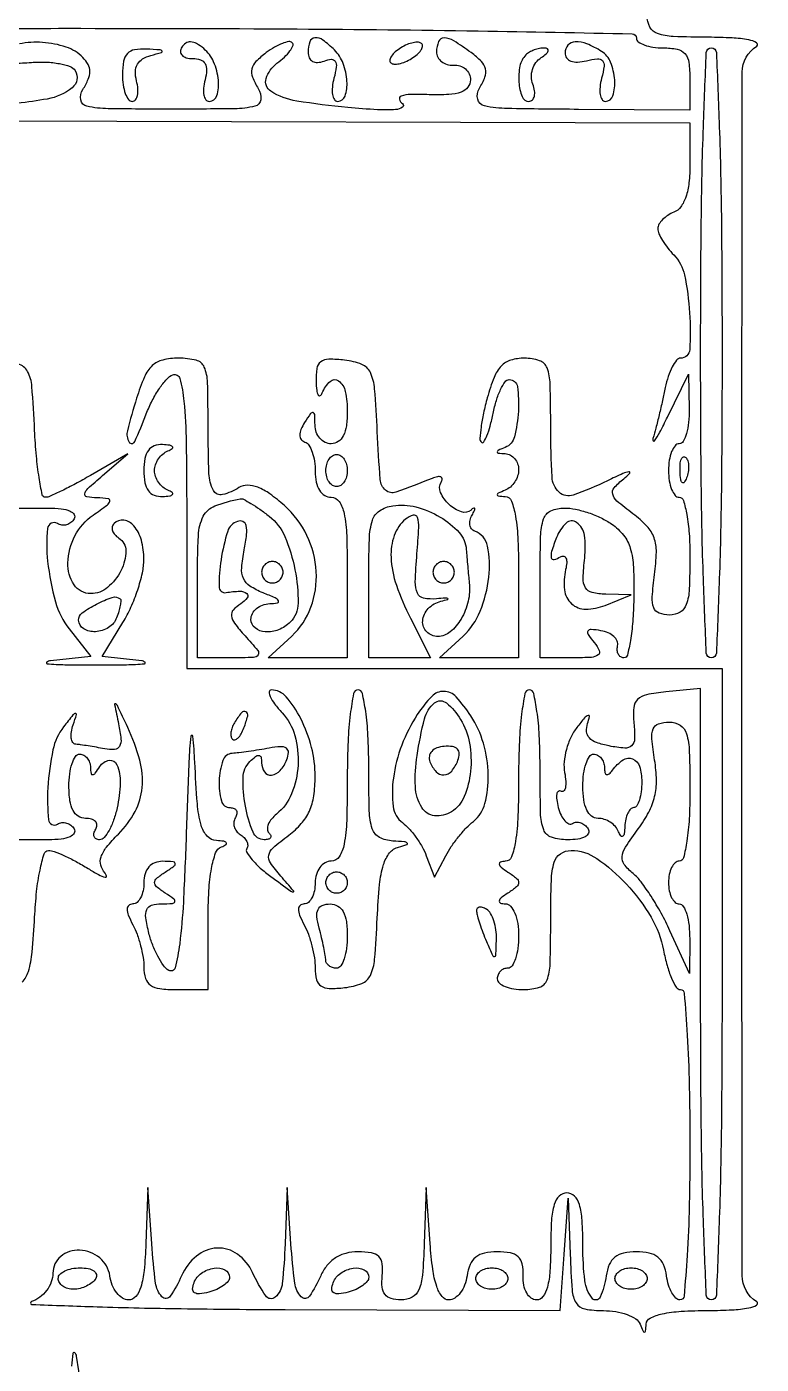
# Model space of a CAD drawing. Extents: x 23 to 255, y 40 to 184.
# Drawn here: x 75.98 to 81.78, y 113.36 to 123.94 of the extents above; entities that cross this region are included whole.
import ezdxf

# ---------------------------------------------------------------- set-up
doc = ezdxf.new("R2010")
doc.units = 0
doc.header["$MEASUREMENT"] = 0

msp = doc.modelspace()

# ---------------------------------------------------------------- linework, layer by layer
for points in [[(207.919475, 175.632891, 0.000007), (191.762556, 175.634099, 0.00002), (173.0434, 175.634494, 0.000013), (151.49745, 175.633531)], [(75.78045, 123.192319), (81.216, 123.1776), (81.216, 122.848251, -0.026927), (81.208161, 122.702794, -0.054096), (81.183574, 122.590617, -0.074201), (81.143658, 122.512422, -0.147116), (81.0891, 122.470206, 0.051852), (81.040563, 122.44555, 0.055929), (80.999477, 122.411959, 0.062918), (80.971463, 122.374956, 0.131333), (80.9622, 122.340298, 0.105279), (80.97067, 122.30052, 0.032011), (80.999477, 122.245665, 0.030484), (81.040534, 122.186736, 0.028991), (81.0891, 122.132186, -0.147433), (81.173328, 121.975274, -0.033803), (81.213464, 121.67369, -0.031115), (81.214191, 121.384429, -0.396836), (81.141975, 121.3164, 0.228731), (81.110322, 121.30112, 0.047995), (81.075903, 121.248059, 0.041352), (81.044385, 121.172853, 0.028774), (81.021, 121.08375, -0.005514), (80.999362, 120.982311, -0.003988), (80.973103, 120.869738, -0.004029), (80.946437, 120.763174, -0.008753), (80.923877, 120.6819, 0.20132), (80.926024, 120.662293, 0.559181), (80.936875, 120.661807, 0.028986), (80.977771, 120.730377, 0.006615), (81.038578, 120.8511), (81.203452, 121.1895), (81.209726, 120.91455, -0.029147), (81.205988, 120.809202, -0.045978), (81.189306, 120.720367, -0.058467), (81.163528, 120.658417, -0.271295), (81.1314, 120.6396, 0.226478), (81.099004, 120.624132, 0.074992), (81.071651, 120.577472, 0.057076), (81.052986, 120.509092, 0.038131), (81.0468, 120.4281, 0.038131), (81.052986, 120.347108, 0.057076), (81.071651, 120.278728, 0.074992), (81.099004, 120.232068, 0.226478), (81.1314, 120.2166, -0.332234), (81.164481, 120.191891, -0.026982), (81.191149, 120.079918, -0.027868), (81.209896, 119.929666, -0.017105), (81.216, 119.7513, -0.010118), (81.21073, 119.490901, -0.073365), (81.187525, 119.368218, -0.179668), (81.138335, 119.308491, -0.13234), (81.05485, 119.286, -0.089913), (80.972821, 119.300871, -0.217916), (80.930378, 119.343519, -0.107036), (80.918308, 119.428804, -0.01517), (80.936626, 119.606035, 0.027008), (80.950718, 119.783295, 0.092267), (80.932513, 119.897051, 0.105241), (80.876224, 119.988366, 0.041162), (80.764946, 120.087231, -0.014395), (80.639712, 120.187043, -0.154646), (80.605543, 120.241272, -0.250534), (80.617672, 120.291799, -0.041212), (80.69282, 120.363492, 0.031674), (80.740258, 120.407053, 0.705918), (80.734491, 120.418555, 0.076304), (80.686947, 120.405109, 0.005674), (80.564551, 120.347595, -0.026334), (80.294363, 120.234008, -0.281277), (80.182628, 120.257016, -0.194177), (80.12634, 120.377906, -0.013045), (80.1162, 120.7665, 0.006441), (80.111733, 121.113207, 0.08397), (80.087068, 121.239206, 0.224446), (80.027461, 121.296817, 0.08188), (79.908677, 121.3164, 0.071644), (79.800247, 121.300783, 0.133312), (79.725127, 121.254608, 0.095809), (79.668341, 121.164745, 0.025785), (79.61487, 121.003907, 0.013958), (79.584677, 120.881319, 0.020298), (79.565511, 120.771629, 0.016466), (79.556601, 120.682344, 0.216263), (79.568006, 120.651994, 0.482203), (79.586702, 120.65412, 0.043013), (79.61155, 120.702678, 0.031364), (79.637571, 120.780081, 0.016053), (79.660887, 120.879887, -0.025035), (79.686757, 120.982286, -0.036892), (79.72039, 121.068677, -0.041035), (79.756369, 121.130502, -0.245175), (79.788375, 121.1472, -0.373886), (79.852503, 121.091454, -0.049721), (79.860334, 120.897047, -0.046759), (79.829157, 120.694262, -0.239759), (79.75665, 120.611029, 0.009076), (79.70083, 120.587318, 0.295955), (79.6932, 120.575556, 0.382689), (79.701373, 120.566442, 0.011437), (79.75665, 120.561679, -0.110032), (79.797007, 120.549976, -0.093567), (79.831336, 120.521756, -0.088627), (79.854395, 120.481426, -0.085859), (79.8624, 120.43515, -0.080074), (79.854501, 120.386144, -0.064399), (79.831336, 120.337971, -0.065245), (79.797081, 120.297889, -0.087674), (79.75665, 120.272629, 0.009076), (79.70083, 120.248918, 0.295955), (79.6932, 120.237156, 0.382689), (79.701373, 120.228042, 0.011437), (79.75665, 120.223279, -0.29461), (79.805716, 120.187045, -0.049602), (79.837502, 120.068787, -0.031487), (79.856867, 119.876765, -0.009388), (79.8624, 119.5821), (79.8624, 118.9476), (79.550348, 118.9476), (79.238295, 118.9476), (79.423448, 119.120096, 0.10927), (79.558372, 119.316009, 0.068743), (79.626919, 119.586549, 0.077303), (79.616276, 119.831537, 0.261099), (79.515723, 119.948876, -0.144149), (79.490697, 119.967424, -0.121279), (79.47764, 119.997858, -0.09987), (79.478982, 120.035993, -0.071517), (79.494736, 120.075776, 0.017599), (79.513459, 120.111334, 0.165931), (79.515504, 120.128214, 0.517967), (79.507393, 120.131707, 0.045893), (79.486249, 120.115935, -0.275433), (79.410145, 120.1009, -0.102987), (79.313495, 120.159855, -0.098496), (79.245681, 120.254554, -0.247684), (79.250658, 120.336727, 0.122531), (79.258585, 120.362149, 0.321627), (79.248922, 120.377427, 0.154041), (79.221372, 120.379603, 0.039704), (79.178328, 120.365993, -0.011641), (78.89299, 120.257832, -0.268464), (78.810569, 120.2733, -0.199485), (78.768679, 120.356398, -0.006456), (78.74568, 120.737922, 0.007695), (78.724541, 121.074687, 0.088153), (78.691291, 121.202804, 0.19432), (78.62323, 121.267125, 0.064777), (78.48765, 121.300869, 0.02943), (78.362422, 121.307854, 0.161273), (78.299046, 121.286646, 0.19626), (78.2678, 121.234578, 0.046775), (78.261679, 121.131669, 0.020373), (78.266887, 121.062183, 0.096545), (78.278931, 121.02433, 0.445689), (78.294439, 121.020671, 0.146146), (78.311029, 121.04145, -0.106958), (78.373173, 121.132945, -0.366065), (78.439618, 121.136885, -0.184125), (78.49282, 121.05278, -0.050006), (78.5088, 120.8934, -0.033607), (78.501274, 120.781552, -0.082504), (78.477075, 120.70305, -0.12651), (78.436802, 120.656697, -0.152103), (78.3819, 120.6396, -0.115601), (78.333393, 120.650967, -0.099524), (78.291896, 120.68309, -0.092453), (78.263807, 120.731111, -0.084232), (78.253705, 120.78765, 0.011688), (78.251045, 120.870404, 0.326553), (78.238123, 120.886165, 0.312935), (78.218597, 120.878953, 0.01115), (78.171816, 120.8088, 0.04187), (78.142613, 120.752999, 0.10205), (78.13366, 120.707679, 0.157817), (78.14467, 120.674611, 0.152335), (78.173111, 120.6537, -0.172234), (78.204585, 120.628623, -0.05467), (78.230945, 120.573727, -0.047178), (78.24897, 120.501376, -0.037485), (78.255, 120.42105, 0.05029), (78.263508, 120.336674, 0.088859), (78.289278, 120.271825, 0.116447), (78.329961, 120.231299, 0.138781), (78.3819, 120.2166, -0.250296), (78.444638, 120.183095, -0.098409), (78.48342, 120.0897, -0.041714), (78.503743, 119.912228, -0.007659), (78.5088, 119.5821), (78.5088, 118.9476), (78.196748, 118.9476), (77.884695, 118.9476), (78.069848, 119.120096, 0.11743), (78.220884, 119.34715, 0.102587), (78.263237, 119.629803, 0.098451), (78.189629, 119.915696, 0.099), (78.012339, 120.151043, 0.026279), (77.89717, 120.24328, 0.061618), (77.800546, 120.296022, 0.090445), (77.71976, 120.312076, 0.146114), (77.652789, 120.293223, -0.082709), (77.522602, 120.238251, -0.345218), (77.450335, 120.271423, -0.110348), (77.415526, 120.404491, -0.009013), (77.409, 120.7665, 0.006027), (77.404668, 121.125867, 0.094486), (77.378885, 121.245355, 0.236794), (77.315075, 121.299631, 0.060026), (77.175901, 121.3164, 0.057032), (77.050188, 121.302014, 0.134127), (76.967731, 121.25755, 0.101918), (76.905867, 121.168365, 0.025002), (76.843754, 120.999947, 0.013315), (76.770805, 120.743082, 0.203571), (76.784441, 120.653814, 0.598557), (76.829012, 120.656543, 0.017504), (76.920565, 120.875567, -0.027947), (76.967194, 120.980885, -0.031077), (77.02385, 121.076524, -0.032673), (77.081826, 121.150874, -0.119766), (77.130594, 121.184583, -0.449497), (77.186329, 121.155676, -0.038004), (77.217446, 120.976008, -0.020231), (77.235375, 120.650711, -0.003651), (77.2398, 120.044745), (77.2398, 118.863), (79.3548, 118.863), (81.4698, 118.863), (81.4698, 116.3673, -0.002359), (81.464726, 115.29181, -0.006112), (81.447933, 114.516675, -0.001987), (81.424944, 113.909715, -0.402014), (81.3852, 113.8716, -0.40155), (81.345531, 113.909583, -0.002108), (81.32249, 114.496865, -0.006306), (81.305683, 115.247663, -0.002443), (81.3006, 116.28806), (81.3006, 118.70452), (81.02565, 118.67801, 0.025056), (80.873007, 118.65553, 0.145943), (80.801938, 118.617972, 0.182347), (80.771528, 118.55237, 0.043766), (80.773255, 118.430313, -0.027853), (80.778967, 118.306049, -0.207274), (80.755473, 118.253231, -0.207977), (80.700933, 118.234342, -0.028053), (80.577998, 118.250763, -0.037433), (80.478969, 118.277502, -0.118336), (80.421667, 118.314564, -0.171974), (80.399326, 118.364527, -0.103489), (80.407601, 118.42965, 0.033617), (80.422068, 118.48287, 0.589271), (80.411207, 118.492093, 0.128508), (80.383495, 118.472452, 0.008976), (80.322966, 118.3977, 0.057388), (80.275, 118.319121, 0.042027), (80.239994, 118.223039, 0.042731), (80.222151, 118.124975, 0.069847), (80.225937, 118.04071, -0.027871), (80.234917, 117.971294, -0.067488), (80.231727, 117.919791, -0.160309), (80.217559, 117.894731, -0.334699), (80.196469, 117.892777, 0.305145), (80.17641, 117.891999, 0.197976), (80.163856, 117.871468, 0.075145), (80.1635, 117.826303, 0.028421), (80.176008, 117.764268, 0.043322), (80.197895, 117.702857, 0.076212), (80.227412, 117.657912, 0.117528), (80.259365, 117.635882, 0.234984), (80.289172, 117.638632, -0.123577), (80.31963, 117.64831, -0.100776), (80.353609, 117.643552, -0.09079), (80.385931, 117.624999, -0.078929), (80.411447, 117.59538, -0.242672), (80.414043, 117.561921, -0.173612), (80.388198, 117.533758, -0.086376), (80.330635, 117.515181, -0.034977), (80.248093, 117.5094, -0.078164), (80.121968, 117.529238, -0.231058), (80.060482, 117.588404, -0.08229), (80.035818, 117.719278, -0.005516), (80.0316, 118.1016, 0.01259), (80.025726, 118.334841, 0.022889), (80.007429, 118.5246, 0.020168), (79.9813, 118.666395, 0.350432), (79.947, 118.6938, 0.358912), (79.911991, 118.664954, 0.01702), (79.886194, 118.50345, 0.020476), (79.868145, 118.287566, 0.010616), (79.8624, 118.017, -0.008447), (79.857027, 117.698966, -0.030239), (79.837905, 117.496669, -0.048871), (79.806294, 117.374085, -0.31167), (79.75665, 117.338905, 0.067648), (79.718089, 117.333182, 0.403287), (79.708885, 117.317169, 0.166561), (79.725056, 117.29222, 0.021186), (79.7778, 117.254305, -0.02521), (79.846722, 117.203914, -0.226004), (79.8624, 117.171, -0.226004), (79.846722, 117.138086, -0.02521), (79.7778, 117.087695, 0.021186), (79.725056, 117.04978, 0.166561), (79.708885, 117.024831, 0.403287), (79.718089, 117.008818, 0.067648), (79.75665, 117.003095, -0.210338), (79.798291, 116.984155, -0.084273), (79.83233, 116.929999, -0.061356), (79.854968, 116.848336, -0.036984), (79.8624, 116.748, -0.031626), (79.856244, 116.650773, -0.048861), (79.837549, 116.568754, -0.06271), (79.810309, 116.511929, -0.254951), (79.7778, 116.4942, 0.099038), (79.745513, 116.487741, 0.097945), (79.718051, 116.469349, 0.097945), (79.699659, 116.441887, 0.099038), (79.6932, 116.4096, 0.226478), (79.708668, 116.377204, 0.074992), (79.755328, 116.349851, 0.057076), (79.823708, 116.331186, 0.038131), (79.9047, 116.325, 0.077921), (80.026594, 116.344112, 0.226921), (80.086915, 116.40114, 0.085635), (80.111758, 116.526049, 0.006367), (80.1162, 116.8749, -0.007731), (80.121065, 117.18949, -0.063245), (80.143514, 117.331075, -0.173264), (80.192551, 117.398801, -0.151387), (80.276453, 117.4248, -0.152152), (80.480822, 117.361136, -0.054996), (80.713292, 117.159758, -0.053593), (80.909517, 116.896192, -0.08708), (81.007366, 116.635575, 0.021974), (81.03515, 116.516583, 0.033138), (81.070601, 116.416232, 0.03505), (81.108153, 116.343374, 0.261963), (81.140815, 116.325, -0.392207), (81.171133, 116.296895, -0.003625), (81.193914, 115.964657, -0.009558), (81.210595, 115.568663, -0.005746), (81.216, 115.0983, -0.005652), (81.210541, 114.615412, -0.010368), (81.193493, 114.222349, -0.004498), (81.170023, 113.901757, -0.390374), (81.137284, 113.8716, -0.202946), (81.105156, 113.885201, -0.065793), (81.07375, 113.927515, -0.053191), (81.047662, 113.989079, -0.038382), (81.031534, 114.06195, 0.063957), (81.006969, 114.151118, 0.125837), (80.962937, 114.209412, 0.11739), (80.893986, 114.241856, 0.05157), (80.793, 114.2523, 0.05157), (80.692014, 114.241856, 0.11739), (80.623063, 114.209412, 0.125837), (80.579031, 114.151118, 0.063957), (80.554466, 114.06195, -0.067951), (80.506541, 113.893237, -0.565525), (80.44312, 113.885013, -0.140035), (80.385388, 114.024614, -0.028475), (80.37, 114.2946, 0.014068), (80.364142, 114.502757, 0.058865), (80.342505, 114.62595, 0.122766), (80.302913, 114.692638, 0.200296), (80.2431, 114.7176, 0.200296), (80.183287, 114.692638, 0.122766), (80.143695, 114.62595, 0.058865), (80.122058, 114.502757, 0.014068), (80.1162, 114.2946, -0.015477), (80.11018, 114.100179, -0.049532), (80.089427, 113.972297, -0.090102), (80.054331, 113.897669, -0.242463), (80.003733, 113.8716, -0.167393), (79.961204, 113.886248, -0.100405), (79.92613, 113.927283, -0.079056), (79.903706, 113.988846, -0.056762), (79.897983, 114.06195, 0.055933), (79.890772, 114.156049, 0.15976), (79.859402, 114.212787, 0.144958), (79.798181, 114.243193, 0.043293), (79.6932, 114.2523, 0.05157), (79.592214, 114.241856, 0.11739), (79.523263, 114.209412, 0.125837), (79.479231, 114.151118, 0.063957), (79.454666, 114.06195, -0.057264), (79.435653, 113.989156, -0.069241), (79.401323, 113.927515, -0.082083), (79.35762, 113.885928, -0.150315), (79.311037, 113.8716, -0.236704), (79.257, 113.8987, -0.080201), (79.215114, 113.978954, -0.04702), (79.183895, 114.114112, -0.015798), (79.163371, 114.31575), (79.132299, 114.7599), (79.11665, 114.31575, -0.011354), (79.102312, 114.068522, -0.078117), (79.073877, 113.950566, -0.177684), (79.020776, 113.892894, -0.119295), (78.932797, 113.8716, -0.067098), (78.85463, 113.882137, -0.161832), (78.8067, 113.914151, -0.143634), (78.784066, 113.971529, -0.049011), (78.784747, 114.06195, 0.051333), (78.785027, 114.158232, 0.173803), (78.758448, 114.21413, 0.157076), (78.700303, 114.243752, 0.039915), (78.5934, 114.2523, 0.063705), (78.49698, 114.239965, 0.079803), (78.414535, 114.203764, 0.080426), (78.348044, 114.143837, 0.065928), (78.298389, 114.06195, -0.046261), (78.209364, 113.901249, -0.48203), (78.144107, 113.896403, -0.157136), (78.093642, 114.005047, -0.013321), (78.063571, 114.31575), (78.032499, 114.7599), (78.01685, 114.31575, -0.016721), (77.99532, 114.002667, -0.188403), (77.939476, 113.893957, -0.452548), (77.864122, 113.903511, -0.041826), (77.760161, 114.088877, 0.130072), (77.641953, 114.23321, 0.170061), (77.479608, 114.281477, 0.162101), (77.316752, 114.218438, 0.11719), (77.198589, 114.06195, -0.046261), (77.109564, 113.901249, -0.48203), (77.044307, 113.896403, -0.157136), (76.993842, 114.005047, -0.013321), (76.963771, 114.31575), (76.932699, 114.7599), (76.91705, 114.31575, -0.014443), (76.903545, 114.105372, -0.051425), (76.877319, 113.973109, -0.098121), (76.837019, 113.898299, -0.223897), (76.780384, 113.8716, -0.145606), (76.732116, 113.885961, -0.083039), (76.686975, 113.927515, -0.070703), (76.651688, 113.989164, -0.059475), (76.632334, 114.06195, 0.1871), (76.553065, 114.203331, 0.162125), (76.393611, 114.264887, 0.186215), (76.244653, 114.215316, 0.223969), (76.1823, 114.0831, -0.089848), (76.169729, 114.013706, -0.072131), (76.133123, 113.947087, -0.071009), (76.07841, 113.892683, -0.081783), (76.0131, 113.858883, 0.835864), (76.016145, 113.836637, 0.002665), (76.532223, 113.81755, 0.004535), (77.195586, 113.802577, 0.002404), (78.017929, 113.795433), (80.191958, 113.787), (80.223029, 114.23115), (80.254101, 114.6753), (80.26975, 114.23115, 0.00942), (80.284987, 113.949587, 0.115692), (80.316911, 113.847561, 0.217342), (80.3845, 113.800408, 0.045311), (80.53215, 113.787, -0.039935), (80.629721, 113.779195, -0.047701), (80.718952, 113.755936, -0.054536), (80.78784, 113.721867, -0.156004), (80.821571, 113.68125, 0.009076), (80.845282, 113.62543, 0.295955), (80.857044, 113.6178, 0.382689), (80.866158, 113.625973, 0.011437), (80.870921, 113.68125, -0.268071), (80.902272, 113.728388, -0.061656), (80.996007, 113.761221, -0.039065), (81.14628, 113.781734, -0.01373), (81.36405, 113.788295, 0.012247), (81.548847, 113.793315, 0.03213), (81.680562, 113.808648, 0.08353), (81.742963, 113.8312, 0.566772), (81.743647, 113.85742, -0.256363), (81.629595, 114.064577, -0.00034), (81.626389, 118.820716, -0.00034), (81.629648, 123.576854, -0.256359), (81.743702, 123.784014, 0.567241), (81.743, 123.810212, 0.083199), (81.680484, 123.832751, 0.03209), (81.548738, 123.848083, 0.012259), (81.36405, 123.853105, -0.009127), (81.084703, 123.858948, -0.074624), (80.959718, 123.882744, -0.188498), (80.899893, 123.934138, -0.12272), (80.8776, 124.0236, -0.07578)], [(74.325687, 123.919067, -0.001188), (76.28805, 123.924095, -0.001412), (78.112997, 123.919279, -0.002892), (79.543688, 123.903188, -0.000382), (80.759441, 123.881553, -0.408789), (80.793, 123.847365, 0.240182), (80.808164, 123.817617, 0.069215), (80.855128, 123.792585, 0.053064), (80.923492, 123.775457, 0.034876), (81.0045, 123.7698, -0.047194), (81.115809, 123.75927, -0.169594), (81.176664, 123.724053, -0.146291), (81.207526, 123.654881, -0.032296), (81.216, 123.523825), (81.216, 123.27785), (80.335249, 123.28326, -0.002799), (79.774665, 123.289843, -0.04812), (79.592458, 123.310614, -0.290098), (79.538889, 123.363014, -0.197278), (79.552699, 123.449788, 0.04612), (79.596154, 123.538566, 0.149171), (79.600493, 123.603343, 0.138844), (79.567866, 123.662331, 0.037945), (79.48668, 123.732652, 0.0203), (79.35117, 123.824836, 0.133941), (79.273352, 123.848098, 0.310393), (79.229727, 123.819656, 0.098091), (79.2138, 123.73925, 0.118172), (79.224149, 123.696073, 0.108422), (79.253148, 123.660687, 0.099763), (79.296603, 123.638645, 0.08536), (79.34775, 123.6335, -0.094682), (79.398871, 123.627401, -0.103499), (79.442352, 123.602862, -0.106752), (79.471404, 123.563681, -0.106735), (79.4817, 123.516, -0.17031), (79.461474, 123.458342, -0.139122), (79.407947, 123.420164, -0.073517), (79.311061, 123.400895, -0.020385), (79.155653, 123.39953, 0.011771), (79.007343, 123.400781, 0.076687), (78.934031, 123.388334, 0.39705), (78.920455, 123.363101, 0.175285), (78.944153, 123.329147, -0.522637), (78.943956, 123.300268, -0.133025), (78.890486, 123.281575, -0.032533), (78.746678, 123.280601, -0.008146), (78.512504, 123.298093, -0.017927), (78.108803, 123.349518, -0.099261), (77.905012, 123.426324, -0.34001), (77.867349, 123.5273, -0.16047), (77.952724, 123.647721, 0.027718), (78.012155, 123.696899, 0.046417), (78.055434, 123.74513, 0.062167), (78.078378, 123.785728, 0.30267), (78.073448, 123.810352, 0.245082), (78.046507, 123.818825, 0.047412), (77.995686, 123.80472, 0.040683), (77.933652, 123.774998, 0.027476), (77.868124, 123.731778, 0.038172), (77.787255, 123.661661, 0.140691), (77.75511, 123.602908, 0.148814), (77.759943, 123.538046, 0.044444), (77.804362, 123.448089, -0.16447), (77.82424, 123.359807, -0.318947), (77.778722, 123.308123, -0.054785), (77.617454, 123.288384, -0.003083), (77.1129, 123.285273, -0.003247), (76.617979, 123.288487, -0.051955), (76.451814, 123.307985, -0.300159), (76.403624, 123.357984, -0.18766), (76.419319, 123.440825, 0.038169), (76.461254, 123.520993, 0.102308), (76.474099, 123.583796, 0.124701), (76.460012, 123.638898, 0.07187), (76.41877, 123.69407, 0.116314), (76.286859, 123.775639, 0.063813), (76.099511, 123.812597, 0.065843), (75.918437, 123.800959, 0.172273)], [(75.869586, 123.647259, 0.013264), (76.013044, 123.654735, -0.02937), (76.128385, 123.657027, -0.037014), (76.234463, 123.645005, -0.040391), (76.31836, 123.622005, -0.168803), (76.358392, 123.589448, -0.378136), (76.335369, 123.454889, -0.126543), (76.13805, 123.365216, -0.03592), (75.666936, 123.316521, -0.005166)], [(75.893931, 120.132), (76.148858, 120.132, -0.027973), (76.248779, 120.126406, -0.072861), (76.318243, 120.108125, -0.156385), (76.350751, 120.080011, -0.282436), (76.350647, 120.04602, -0.090427), (76.324375, 120.016894, -0.095498), (76.289984, 119.999594, -0.099685), (76.252873, 119.996733, -0.108373), (76.218754, 120.008713, 0.552832), (76.140143, 119.970112, 0.05377), (76.140954, 119.71104, 0.040143), (76.203116, 119.389214, 0.099191), (76.311228, 119.175737), (76.482456, 118.958056), (76.163178, 118.924749, 0.139641), (76.133159, 118.912709, 0.680394), (76.136498, 118.901227, 0.019039), (76.277729, 118.893477, 0.004186), (76.5207, 118.891443, 0.004164), (76.763815, 118.893468, 0.018413), (76.906731, 118.901118, 0.649372), (76.910612, 118.912499, 0.162082), (76.884447, 118.924378), (76.571394, 118.957313), (76.736081, 119.227407, 0.031977), (76.799158, 119.347503, 0.024902), (76.852484, 119.485034, 0.02549), (76.889349, 119.618693, 0.054246), (76.901084, 119.725157, 0.065386), (76.881331, 119.877194, 0.108643), (76.822336, 119.991566, 0.187613), (76.74371, 120.03526, 0.234594), (76.665572, 120.008972, 0.148597), (76.651837, 119.983244, 0.128397), (76.653681, 119.952578, 0.102976), (76.671569, 119.921386, 0.069858), (76.702849, 119.89475, -0.257878), (76.758627, 119.792684, -0.116162), (76.721792, 119.639442, -0.101517), (76.61441, 119.503771, -0.176532), (76.481126, 119.4552, -0.25183), (76.350152, 119.525633, -0.154644), (76.301021, 119.69835, -0.113089), (76.356841, 119.912539, -0.120971), (76.49955, 120.074944, 0.006875), (76.611946, 120.155667, 0.176472), (76.632353, 120.186488, 0.448975), (76.618883, 120.205823, 0.022534), (76.532478, 120.212163, -0.035867), (76.449864, 120.220442, -0.432936), (76.434132, 120.244346, -0.149616), (76.458127, 120.285102, -0.007551), (76.574778, 120.388774), (76.7745, 120.560948), (76.4784, 120.38909, -0.007988), (76.360656, 120.323243, -0.010732), (76.251827, 120.267623, -0.008057), (76.159768, 120.224856, -0.103734), (76.122887, 120.216916, -0.35711), (76.098335, 120.236798, -0.011349), (76.073528, 120.372013, -0.017269), (76.052222, 120.542656, -0.010521), (76.038287, 120.74535, 0.007297), (76.016625, 121.093212, 0.105074), (75.981875, 121.211311, 0.206205), (75.907641, 121.269947, 0.041451)], [(75.939624, 116.382686, 0.108789), (75.988628, 116.468529, 0.052749), (76.019156, 116.621809, 0.010879), (76.038287, 116.8969, -0.014832), (76.053969, 117.099263, -0.024035), (76.080615, 117.269729, -0.020761), (76.112968, 117.399328, -0.332678), (76.147013, 117.4248, -0.090503), (76.193024, 117.416403, -0.016434), (76.27348, 117.382964, -0.017218), (76.366169, 117.336904, -0.014861), (76.460227, 117.28238, 0.012657), (76.543574, 117.233573, 0.061126), (76.594419, 117.213127, 0.525736), (76.605266, 117.222409, 0.15741), (76.594533, 117.246618, -0.11696), (76.560812, 117.308829, -0.149807), (76.562986, 117.373608, -0.08968), (76.605982, 117.450503, -0.024174), (76.700283, 117.554392, 0.074305), (76.831457, 117.731659, 0.100673), (76.887906, 117.922175, 0.087656), (76.868855, 118.139386, 0.044542), (76.77416, 118.3977, 0.000999), (76.691739, 118.57169, 0.194083), (76.677685, 118.5846, 0.587734), (76.670154, 118.578217, 0.001808), (76.700948, 118.425224, -0.022104), (76.720094, 118.305079, -0.156373), (76.708709, 118.247855, -0.256272), (76.66999, 118.223449, -0.062009), (76.591721, 118.228402, 0.003964), (76.526823, 118.240152, 0.003747), (76.460517, 118.251104, 0.003724), (76.401667, 118.259923, 0.013066), (76.363599, 118.264327, -0.230745), (76.340089, 118.278502, -0.11043), (76.32754, 118.312388, -0.073991), (76.328181, 118.361664, -0.043627), (76.342656, 118.41885, 0.009234), (76.369027, 118.499328, 0.572503), (76.360733, 118.50838, 0.173203), (76.340264, 118.495722, 0.003813), (76.267108, 118.40268, 0.11372), (76.183056, 118.220481, 0.035776), (76.14263, 117.921136, 0.04293), (76.1485, 117.666985, 0.551335), (76.218754, 117.632687, -0.108373), (76.252873, 117.644667, -0.099685), (76.289984, 117.641806, -0.095498), (76.324375, 117.624506, -0.090427), (76.350647, 117.59538, -0.282436), (76.350751, 117.561389, -0.156385), (76.318243, 117.533275, -0.072861), (76.248779, 117.514994, -0.027973), (76.148858, 117.5094), (75.893931, 117.5094)], [(96.591991, 78.0858, -0.000015), (96.570667, 70.513747, -0.41338)], [(76.405039, 113.1948), (76.369795, 113.42745, 0.176248), (76.355446, 113.453763, 0.581497), (76.341181, 113.448864, 0.032921), (76.328946, 113.348067, 0.007231)]]:
    msp.add_lwpolyline(points, format="xyb")
for points in [[(77.200039, 123.773908, 0.144), (77.190811, 123.740245, 0.191493), (77.202961, 123.711258, 0.135611), (77.23669, 123.69168, 0.064172), (77.286974, 123.6852, -0.08139), (77.348783, 123.675072, -0.182778), (77.384989, 123.645407, -0.147627), (77.39703, 123.593911, -0.048119), (77.384487, 123.516, 0.040966), (77.373099, 123.451169, 0.070464), (77.375763, 123.396503, 0.106581), (77.391217, 123.360128, 0.24384), (77.41692, 123.3468, 0.328995), (77.478353, 123.392129, 0.100716), (77.490425, 123.514068, 0.077181), (77.452322, 123.659566, 0.117507), (77.374232, 123.763549, 0.043282), (77.317479, 123.802896, 0.115588), (77.270589, 123.816865, 0.160707), (77.231961, 123.806619, 0.110253)], [(78.1986, 123.735566, 0.103605), (78.207847, 123.691419, 0.163969), (78.233614, 123.663086, 0.144616), (78.27404, 123.654024, 0.075062), (78.324999, 123.665235, -0.067396), (78.383472, 123.679039, -0.293428), (78.413676, 123.663559, -0.171576), (78.421962, 123.619652, -0.025619), (78.403419, 123.53027, 0.03762), (78.390582, 123.459957, 0.065229), (78.392059, 123.400694, 0.098977), (78.406634, 123.361073, 0.26094), (78.43212, 123.3468, 0.322827), (78.490837, 123.389121, 0.096001), (78.506063, 123.505296, 0.074561), (78.476071, 123.646048, 0.107059), (78.40728, 123.75288, 0.037162), (78.316537, 123.831052, 0.181866), (78.252516, 123.849255, 0.297582), (78.212375, 123.818021, 0.082957)], [(80.229, 123.729552, 0.156543), (80.241647, 123.690146, 0.150794), (80.275034, 123.664747, 0.103011), (80.328496, 123.656902, 0.049085), (80.397461, 123.667868, -0.036407), (80.484848, 123.684041, -0.245809), (80.52455, 123.668557, -0.217529), (80.537403, 123.625251, -0.028982), (80.518181, 123.529361, 0.037817), (80.505437, 123.459398, 0.065542), (80.506989, 123.400427, 0.099456), (80.521621, 123.361014, 0.259892), (80.54712, 123.3468, 0.33012), (80.607516, 123.391553, 0.092496), (80.621338, 123.515663, 0.076288), (80.589057, 123.65616, 0.159912), (80.51805, 123.741278, 0.040949), (80.401273, 123.801562, 0.109241), (80.309521, 123.817981, 0.203417), (80.252372, 123.790943, 0.183916)], [(76.7322, 123.5583, 0.034468), (76.737791, 123.477291, 0.052547), (76.754725, 123.408928, 0.068439), (76.779465, 123.361921, 0.241977), (76.80888, 123.3468, 0.234021), (76.83471, 123.35959, 0.110718), (76.85063, 123.394236, 0.073608), (76.853934, 123.446418, 0.043041), (76.84333, 123.508285, -0.068394), (76.834534, 123.58173, -0.124602), (76.850276, 123.639668, -0.127933), (76.891277, 123.682146, -0.074195), (76.957, 123.709971, 0.006683), (77.041486, 123.732966, 0.512651), (77.045536, 123.744261, 0.228977), (77.029027, 123.753657, 0.003932), (76.92255, 123.759986, 0.054934), (76.827961, 123.75447, 0.162996), (76.771404, 123.724219, 0.147692), (76.741179, 123.663707, 0.042516)], [(78.9318, 123.7698, 0.039081), (78.888122, 123.73784, 0.066537), (78.858063, 123.704123, 0.099385), (78.845464, 123.67408, 0.251186), (78.8521, 123.6521, 0.187837), (78.876951, 123.641179, 0.06045), (78.917812, 123.644374, 0.050517), (78.966591, 123.65945, 0.038238), (79.0164, 123.6852, 0.039081), (79.060078, 123.71716, 0.066537), (79.090137, 123.750877, 0.099385), (79.102736, 123.78092, 0.251186), (79.0961, 123.8029, 0.187837), (79.071249, 123.813821, 0.06045), (79.030388, 123.810626, 0.050517), (78.981609, 123.79555, 0.038238)], [(79.9188, 123.7134, 0.148285), (79.872688, 123.627151, 0.066628), (79.864456, 123.497672, 0.074645), (79.889625, 123.384365, 0.310213), (79.944345, 123.3468, 0.198442), (79.971181, 123.357887, 0.143324), (79.986951, 123.386585, 0.094328), (79.988252, 123.430361, 0.052047), (79.974317, 123.482238, -0.089203), (79.963373, 123.539617, -0.07897), (79.972297, 123.599854, -0.080028), (79.999247, 123.653653, -0.095843), (80.040422, 123.692443, 0.032811), (80.080164, 123.721423, 0.136012), (80.096892, 123.745627, 0.353695), (80.091173, 123.761517, 0.13359), (80.06685, 123.768505, 0.053488), (80.027623, 123.764856, 0.039195), (79.985555, 123.752852, 0.039908), (79.947065, 123.734915, 0.067486)], [(81.4698, 121.3587, -0.002448), (81.464717, 120.320676, -0.00632), (81.447908, 119.571525, -0.002117), (81.424864, 118.985574, -0.401518), (81.3852, 118.9476, -0.401518), (81.345536, 118.985574, -0.002117), (81.322492, 119.571525, -0.00632), (81.305683, 120.320676, -0.002448), (81.3006, 121.3587, -0.002448), (81.305683, 122.396724, -0.00632), (81.322492, 123.145875, -0.002117), (81.345536, 123.731826, -0.401518), (81.3852, 123.7698, -0.401518), (81.424864, 123.731826, -0.002117), (81.447908, 123.145875, -0.00632), (81.464717, 122.396724, -0.002448)], [(76.9014, 120.4281, 0.043691), (76.909801, 120.332147, 0.113288), (76.936687, 120.268602, 0.149605), (76.983046, 120.233513, 0.09932), (77.04945, 120.223279, 0.021021), (77.105842, 120.228204, 0.185333), (77.127457, 120.239891, 0.449116), (77.125424, 120.254787, 0.051902), (77.09175, 120.272629, -0.08298), (77.051321, 120.297367, -0.064791), (77.017064, 120.3359, -0.064977), (76.993896, 120.381789, -0.084643), (76.986, 120.4281, -0.084643), (76.993896, 120.474411, -0.064977), (77.017064, 120.5203, -0.064791), (77.051321, 120.558833, -0.08298), (77.09175, 120.583571, 0.051902), (77.125424, 120.601413, 0.449116), (77.127457, 120.616309, 0.185333), (77.105842, 120.627996, 0.021021), (77.04945, 120.632921, 0.09932), (76.983046, 120.622687, 0.149605), (76.936687, 120.587598, 0.113288), (76.909801, 120.524053, 0.043691)], [(78.5088, 120.4281, -0.064853), (78.502481, 120.379586, -0.082425), (78.483949, 120.338477, -0.098894), (78.456463, 120.310977, -0.148195), (78.4242, 120.3012, -0.148195), (78.391937, 120.310977, -0.098894), (78.364451, 120.338477, -0.082425), (78.345919, 120.379586, -0.064853), (78.3396, 120.4281, -0.064853), (78.345919, 120.476614, -0.082425), (78.364451, 120.517723, -0.098894), (78.391937, 120.545223, -0.148195), (78.4242, 120.555, -0.148195), (78.456463, 120.545223, -0.098894), (78.483949, 120.517723, -0.082425), (78.502481, 120.476614, -0.064853)], [(81.189191, 120.369937, -0.054073), (81.170448, 120.334687, -0.470617), (81.15503, 120.333228, -0.168741), (81.143074, 120.357911, -0.018894), (81.138079, 120.42105, -0.028489), (81.139009, 120.479947, -0.077125), (81.148376, 120.520554, -0.208169), (81.163997, 120.535997, -0.296942), (81.182513, 120.532087, -0.126455), (81.198861, 120.504429, -0.060344), (81.205558, 120.463372, -0.05415), (81.202392, 120.416203, -0.051402)], [(77.892335, 120.066669, -0.127875), (78.014087, 119.907696, -0.050929), (78.095191, 119.643114, -0.050622), (78.120256, 119.378703, -0.197186), (78.058141, 119.230141, -0.101887), (77.965851, 119.169368, -0.112185), (77.860269, 119.152782, -0.152887), (77.779627, 119.184158, -0.22791), (77.7474, 119.251186, -0.121696), (77.758756, 119.297153, -0.096824), (77.79089, 119.337097, -0.087833), (77.838893, 119.364907, -0.078577), (77.89545, 119.375962, 0.032547), (77.95756, 119.382274, 0.531903), (77.96482, 119.398241, 0.151441), (77.938624, 119.421182, 0.009479), (77.842796, 119.461667, -0.048356), (77.739275, 119.515219, -0.147055), (77.688501, 119.574923, -0.123509), (77.674251, 119.659485, -0.029652), (77.69399, 119.801502, 0.01892), (77.713506, 119.922769, 0.08859), (77.709636, 119.993071, 0.23134), (77.68422, 120.024092, 0.188921), (77.640895, 120.026533, 0.242812), (77.56347, 119.947834, 0.035889), (77.511187, 119.723609, 0.040548), (77.494927, 119.510879, 0.463546), (77.551553, 119.463386, -0.033501), (77.658827, 119.474501, -0.175799), (77.71435, 119.456606, -0.418235), (77.718549, 119.421409, -0.083512), (77.666164, 119.374469, 0.0661), (77.607564, 119.325511, 0.223004), (77.593006, 119.279099, 0.131894), (77.617313, 119.221144, 0.01904), (77.700426, 119.121965, -0.010425), (77.801089, 119.005962, -0.323921), (77.80351, 118.970063, -0.250845), (77.768707, 118.950132, -0.007135), (77.591312, 118.9476), (77.3244, 118.9476), (77.3244, 119.533597, -0.010103), (77.332132, 119.916204, -0.107032), (77.371064, 120.066376, -0.187401), (77.462206, 120.148497, -0.044403), (77.6628, 120.204905, -0.169341), (77.688383, 120.201035, -0.014114), (77.747675, 120.16757, -0.017564), (77.817533, 120.122081, -0.012633)], [(79.449159, 119.80502, 0.002646), (79.453876, 119.742845, 0.001652), (79.460028, 119.670055, 0.001657), (79.466567, 119.59835, 0.003012), (79.472458, 119.5398, -0.083648), (79.46363, 119.394323, -0.075629), (79.407894, 119.254165, -0.085834), (79.321805, 119.152101, -0.176511), (79.224923, 119.1168, -0.197584), (79.135969, 119.15338, -0.222807), (79.104318, 119.239537, -0.171749), (79.148898, 119.337627, -0.141452), (79.24905, 119.395371, 0.010042), (79.302478, 119.409701, 0.676238), (79.303163, 119.416562, 0.140037), (79.284749, 119.420349, 0.005133), (79.213009, 119.414183, -0.07105), (79.112016, 119.418818, -0.248787), (79.0628, 119.458244, -0.111924), (79.046068, 119.54775, -0.010798), (79.059351, 119.769933, 0.007823), (79.073006, 119.977599, 0.093145), (79.062153, 120.057063, 0.403527), (79.028517, 120.07467, 0.10232), (78.968492, 120.042746, 0.135858), (78.879381, 119.914706, 0.097195), (78.854181, 119.741118, 0.070725), (78.896403, 119.522556, 0.034873), (79.00728, 119.261588), (79.16736, 118.9476), (78.92268, 118.9476), (78.678, 118.9476), (78.678, 119.533916, -0.006879), (78.682879, 119.888543, -0.068155), (78.707086, 120.035172, -0.17558), (78.763505, 120.1098, -0.105715), (78.86835, 120.149888, -0.102744), (79.050655, 120.140725, -0.070326), (79.242531, 120.060639, -0.074788), (79.392291, 119.938258, -0.16804)], [(80.598949, 120.004524, -0.073469), (80.691586, 119.916884, -0.095732), (80.744914, 119.813329, -0.061097), (80.769492, 119.66353, -0.014832), (80.772236, 119.412324, -0.014118), (80.763861, 119.234167, -0.023075), (80.745562, 119.084113, -0.019353), (80.721565, 118.969388, -0.344174), (80.693663, 118.9476, -0.146851), (80.668752, 118.955078, -0.128618), (80.650535, 118.975363, -0.103789), (80.642091, 119.005984, -0.070712), (80.64495, 119.042112, 0.161077), (80.641165, 119.08012, 0.103477), (80.615011, 119.11638, 0.082788), (80.570179, 119.1454, 0.060898), (80.513329, 119.162219, 0.021423), (80.434721, 119.17195, 0.292787), (80.410445, 119.159022, 0.287778), (80.411792, 119.131319, 0.02093), (80.460238, 119.067707, -0.062814), (80.49984, 119.005548, -0.359899), (80.490894, 118.970386, -0.145309), (80.437575, 118.951397, -0.013384), (80.295759, 118.9476), (80.0316, 118.9476), (80.0316, 119.5398, -0.005967), (80.035988, 119.907451, -0.0728), (80.059631, 120.045844, -0.212317), (80.116556, 120.109074, -0.105236), (80.224276, 120.132, -0.052564), (80.311242, 120.122832, -0.029479), (80.413815, 120.094554, -0.029104), (80.515178, 120.053345, -0.041695)], [(80.162141, 119.899481, 0.013379), (80.122957, 119.788588, 0.128522), (80.120116, 119.73902, 0.42878), (80.142356, 119.725007, 0.076576), (80.19291, 119.746424, -0.188317), (80.218655, 119.751143, -0.253123), (80.236656, 119.736383, -0.116189), (80.242501, 119.699413, -0.040198), (80.23411, 119.645667, 0.086996), (80.224202, 119.48522, 0.182392), (80.280276, 119.375566, 0.188585), (80.39306, 119.332535, 0.093251), (80.545828, 119.362592), (80.7507, 119.444475), (80.551094, 119.449838, -0.050646), (80.44304, 119.463752, -0.206854), (80.391035, 119.502248, -0.14122), (80.372256, 119.577343, -0.020169), (80.38441, 119.7372, 0.065047), (80.381959, 119.916224, 0.201811), (80.320942, 120.017584, 0.361974), (80.23753, 120.012242, 0.111921)], [(77.832, 119.6244, 0.099038), (77.838459, 119.592113, 0.097945), (77.856851, 119.564651, 0.097945), (77.884313, 119.546259, 0.099038), (77.9166, 119.5398, 0.099038), (77.948887, 119.546259, 0.097945), (77.976349, 119.564651, 0.097945), (77.994741, 119.592113, 0.099038), (78.0012, 119.6244, 0.099038), (77.994741, 119.656687, 0.097945), (77.976349, 119.684149, 0.097945), (77.948887, 119.702541, 0.099038), (77.9166, 119.709, 0.099038), (77.884313, 119.702541, 0.097945), (77.856851, 119.684149, 0.097945), (77.838459, 119.656687, 0.099038)], [(79.1856, 119.6244, 0.099038), (79.192059, 119.592113, 0.097945), (79.210451, 119.564651, 0.097945), (79.237913, 119.546259, 0.099038), (79.2702, 119.5398, 0.099038), (79.302487, 119.546259, 0.097945), (79.329949, 119.564651, 0.097945), (79.348341, 119.592113, 0.099038), (79.3548, 119.6244, 0.099038), (79.348341, 119.656687, 0.097945), (79.329949, 119.684149, 0.097945), (79.302487, 119.702541, 0.099038), (79.2702, 119.709, 0.099038), (79.237913, 119.702541, 0.097945), (79.210451, 119.684149, 0.097945), (79.192059, 119.656687, 0.099038)], [(76.686042, 119.264153, -0.163045), (76.622797, 119.18747, -0.124799), (76.518603, 119.154142, -0.15399), (76.425901, 119.177252, -0.24715), (76.385214, 119.245699, -0.255943), (76.412734, 119.302757, -0.036274), (76.527959, 119.373046, -0.036187), (76.651912, 119.425875, -0.264034), (76.713041, 119.414389, -0.239061), (76.719307, 119.399548, -0.026997), (76.714656, 119.362184, -0.028018), (76.703568, 119.315634, -0.01914)], [(77.993537, 118.513336, -0.120363), (78.093895, 118.334109, -0.081552), (78.119266, 118.100395, -0.082365), (78.068692, 117.873136, -0.127734), (77.94976, 117.712535, 0.050773), (77.909753, 117.672898, 0.075969), (77.884631, 117.630697, 0.102276), (77.877658, 117.592696, 0.193102), (77.889715, 117.564485, -0.102254), (77.90351, 117.543503, -0.24682), (77.9016, 117.525581, -0.185229), (77.884209, 117.513313, -0.062093), (77.852822, 117.5094, -0.304985), (77.764214, 117.568991, -0.051086), (77.703666, 117.775952, -0.050258), (77.685179, 118.000614, -0.194153), (77.738842, 118.126882, -0.025662), (77.784012, 118.167639, -0.195508), (77.81085, 118.175842, -0.324857), (77.827133, 118.161626, -0.056276), (77.832, 118.11852, 0.152219), (77.854858, 118.045177, 0.278978), (77.910028, 118.020379, 0.183162), (77.979086, 118.056682, 0.089763), (78.031412, 118.142906, 0.07706), (78.043829, 118.200432, 0.26883), (78.027395, 118.233071, 0.163096), (77.981435, 118.245088, 0.029314), (77.892413, 118.233792, -0.006023), (77.812945, 118.219924, -0.005177), (77.729059, 118.207213, -0.005219), (77.652671, 118.197259, -0.014943), (77.59935, 118.192487, 0.305094), (77.525191, 118.13592, 0.072452), (77.49553, 117.974994, 0.075705), (77.513603, 117.816442, 0.338667), (77.583193, 117.7632, -0.098926), (77.613601, 117.757124, -0.176081), (77.63217, 117.740066, -0.169366), (77.635867, 117.714507, -0.090666), (77.624113, 117.684446, 0.110145), (77.612244, 117.650261, 0.099917), (77.6154, 117.612966, 0.094986), (77.633142, 117.578294, 0.088941), (77.6628, 117.5517, -0.063717), (77.693591, 117.526758, -0.08111), (77.714227, 117.496647, -0.097645), (77.72181, 117.466228, -0.149893), (77.715197, 117.440104, 0.281007), (77.715273, 117.40781, 0.039318), (77.756284, 117.351425, 0.035457), (77.820893, 117.285896, 0.022816), (77.904167, 117.219109, 0.000733), (78.063753, 117.103027, 0.168988), (78.081045, 117.097818, 0.626492), (78.084316, 117.10536, 0.001462), (77.983063, 117.222442, -0.026709), (77.901008, 117.327614, -0.203476), (77.888343, 117.38772, -0.167744), (77.921732, 117.445206, -0.017024), (78.046513, 117.545733, 0.051173), (78.145012, 117.63683, 0.075167), (78.20876, 117.735826, 0.069112), (78.243695, 117.855487, 0.036529), (78.255, 118.010026, 0.062871), (78.225978, 118.239923, 0.054521), (78.140308, 118.467465, 0.05983), (78.025043, 118.640161, 0.219093), (77.908507, 118.6938, 0.399179), (77.89188, 118.678009, 0.123604), (77.899207, 118.640789, 0.054178), (77.93471, 118.582694, 0.023306)], [(78.5088, 118.017, -0.006994), (78.50384, 117.6624, -0.039364), (78.483684, 117.47415, -0.093584), (78.44509, 117.375223, -0.258593), (78.3819, 117.3402, 0.130775), (78.333191, 117.327239, 0.10214), (78.292012, 117.29085, 0.08892), (78.264464, 117.236092, 0.072314), (78.255, 117.171, -0.049786), (78.248537, 117.106253, -0.069773), (78.229274, 117.051503, -0.089931), (78.200858, 117.014661, -0.185695), (78.167423, 117.0018, 0.174147), (78.135347, 116.990279, 0.223915), (78.122147, 116.962281, 0.098707), (78.131976, 116.912975, 0.024465), (78.167423, 116.838162, -0.037224), (78.200986, 116.762392, -0.023328), (78.229274, 116.669605, -0.023377), (78.248682, 116.575095, -0.038966), (78.255, 116.494142, 0.059306), (78.265828, 116.403176, 0.189804), (78.30029, 116.354087, 0.145002), (78.366175, 116.334026, 0.030541), (78.48765, 116.340531, 0.063668), (78.622989, 116.373898, 0.193303), (78.691006, 116.437362, 0.089751), (78.724387, 116.563303, 0.008062), (78.745345, 116.890597, -0.011742), (78.76434, 117.156527, -0.049546), (78.795095, 117.313228, -0.094464), (78.84304, 117.405057, -0.162379), (78.914545, 117.451833, 0.015433), (78.978672, 117.470845, 0.552988), (78.98174, 117.483302, 0.182699), (78.959904, 117.493596, 0.006911), (78.86835, 117.499586, -0.108413), (78.762743, 117.528529, -0.19779), (78.706299, 117.595981, -0.070416), (78.682553, 117.738026, -0.006261), (78.678, 118.1016, 0.01259), (78.672126, 118.334841, 0.022889), (78.653829, 118.5246, 0.020168), (78.6277, 118.666395, 0.350432), (78.5934, 118.6938, 0.358912), (78.558391, 118.664954, 0.01702), (78.532594, 118.50345, 0.020476), (78.514545, 118.287566, 0.010616)], [(79.061881, 118.499028, 0.054842), (78.93895, 118.257302, 0.056311), (78.872872, 117.996767, 0.064553), (78.87131, 117.772201, 0.204131), (78.945079, 117.644754, -0.049288), (78.997257, 117.596932, -0.027125), (79.051499, 117.529332, -0.026785), (79.099555, 117.454094, -0.03846), (79.133082, 117.3825), (79.196979, 117.2133), (79.286407, 117.3825, -0.028408), (79.330065, 117.454837, -0.019113), (79.387555, 117.532368, -0.019283), (79.449162, 117.603348, -0.035765), (79.505159, 117.65509, 0.162332), (79.596322, 117.795908, 0.069255), (79.622253, 118.021629, 0.063401), (79.584269, 118.272035, 0.075861), (79.485223, 118.488796, 0.041431), (79.367772, 118.639241, 0.20296), (79.271593, 118.682729, 0.211673), (79.176139, 118.643155, 0.045167)], [(79.403981, 118.46115, -0.093457), (79.47437, 118.273723, -0.068119), (79.482589, 118.050807, -0.072592), (79.432618, 117.850177, -0.157347), (79.331242, 117.730105, -0.168149), (79.198552, 117.699832, -0.232676), (79.09716, 117.764263, -0.127172), (79.046738, 117.930498, -0.048013), (79.060056, 118.174922, -0.024312), (79.118789, 118.466144, -0.15858), (79.19734, 118.590835, -0.360986), (79.29187, 118.590952, -0.083581)], [(77.617021, 118.434371, 0.049364), (77.598676, 118.396867, 0.059701), (77.589482, 118.358804, 0.070517), (77.590241, 118.325887, 0.156651), (77.601577, 118.303823, 0.281567), (77.620962, 118.299151, 0.118528), (77.644769, 118.313695, 0.069269), (77.669891, 118.346871, 0.035865), (77.691993, 118.394051, 0.029555), (77.721741, 118.487783, 0.344086), (77.707242, 118.52073, 0.36195), (77.673016, 118.513752, 0.030391)], [(81.216, 117.8901, -0.013867), (81.210048, 117.675506, -0.024301), (81.191596, 117.498825, -0.022017), (81.165285, 117.366773, -0.345347), (81.1314, 117.3402, 0.191087), (81.099093, 117.327385, 0.088204), (81.071651, 117.290497, 0.068025), (81.053034, 117.235754, 0.048028), (81.0468, 117.171, 0.048028), (81.053034, 117.106246, 0.068025), (81.071651, 117.051503, 0.088204), (81.099093, 117.014615, 0.191087), (81.1314, 117.0018, -0.268231), (81.163838, 116.983049, -0.057621), (81.190603, 116.921033, -0.045659), (81.20871, 116.832194, -0.029149), (81.214142, 116.72685), (81.212284, 116.4519), (81.058349, 116.7903, 0.018566), (80.989344, 116.928175, 0.01777), (80.909351, 117.062628, 0.018029), (80.830343, 117.176082, 0.058863), (80.767284, 117.242172, -0.05434), (80.696713, 117.314813, -0.196772), (80.679634, 117.375625, -0.116773), (80.706915, 117.451, -0.014219), (80.808117, 117.596354, 0.037732), (80.890878, 117.728006, 0.063114), (80.936851, 117.850246, 0.062494), (80.951132, 117.980945, 0.036236), (80.937159, 118.138531, -0.015974), (80.915415, 118.306246, -0.115837), (80.926174, 118.386257, -0.225168), (80.968134, 118.426421, -0.08032), (81.052119, 118.44, -0.14429), (81.138551, 118.414527, -0.178859), (81.188547, 118.347882, -0.064904), (81.211174, 118.20768, -0.007597)], [(77.236723, 117.575791, -0.004211), (77.213089, 117.01625, -0.018633), (77.184159, 116.687948, -0.029514), (77.148637, 116.497259, -0.508674), (77.098457, 116.476838, -0.098694), (77.056375, 116.516151, -0.032611), (77.011419, 116.588263, -0.031009), (76.970802, 116.676764, -0.0306), (76.941236, 116.769997, -0.023432), (76.916412, 116.89306, -0.139386), (76.924491, 116.957461, -0.223765), (76.962611, 116.991488, -0.07017), (77.040279, 117.003095, 0.011883), (77.127286, 117.005881, 0.301377), (77.145426, 117.019421, 0.331684), (77.139121, 117.040071, 0.013246), (77.0706, 117.087695, -0.02521), (77.001678, 117.138086, -0.226004), (76.986, 117.171, -0.226004), (77.001678, 117.203914, -0.02521), (77.0706, 117.254305, 0.011267), (77.140941, 117.302783, 0.306546), (77.148294, 117.322932, 0.328172), (77.132318, 117.336162, 0.012169), (77.04945, 117.338905, 0.095184), (76.988097, 117.327674, 0.119898), (76.940894, 117.294718, 0.110073), (76.911446, 117.241244, 0.071148), (76.9014, 117.171, -0.049786), (76.894937, 117.106253, -0.069773), (76.875674, 117.051503, -0.089931), (76.847258, 117.014661, -0.185695), (76.813823, 117.0018, 0.174147), (76.781747, 116.990279, 0.223915), (76.768547, 116.962281, 0.098707), (76.778376, 116.912975, 0.024465), (76.813823, 116.838162, -0.03628), (76.847382, 116.762786, -0.023279), (76.875674, 116.671256, -0.023381), (76.895094, 116.578546, -0.039954), (76.9014, 116.499762, 0.07528), (76.914467, 116.413464, 0.16837), (76.953265, 116.360713, 0.120821), (77.02672, 116.332851, 0.030526), (77.1552, 116.325), (77.409, 116.325), (77.409, 116.86785, -0.013296), (77.415349, 117.106559, -0.031386), (77.435933, 117.283313, -0.040594), (77.468238, 117.404836, -0.214789), (77.51475, 117.453371, 0.045284), (77.550197, 117.471557, 0.443562), (77.552745, 117.486291, 0.197566), (77.532439, 117.497837, 0.020164), (77.476156, 117.502721, -0.198884), (77.40196, 117.53755, -0.117601), (77.353893, 117.624471, -0.048394), (77.324193, 117.793132, -0.00802), (77.303879, 118.12275, 0.014169), (77.288696, 118.327982, 0.893675), (77.273349, 118.328135, 0.020579), (77.257043, 118.127315, 0.001518)], [(79.161646, 118.126597, 0.091024), (79.210238, 118.046977, 0.227288), (79.27158, 118.021453, 0.210837), (79.333524, 118.052783, 0.080307), (79.383237, 118.13828, 0.08742), (79.393287, 118.189974, 0.20225), (79.378845, 118.225974, 0.163351), (79.33968, 118.245688, 0.054474), (79.274683, 118.247877, 0.067686), (79.216356, 118.235423, 0.119323), (79.175455, 118.208448, 0.149718), (79.157001, 118.170538, 0.131294)], [(76.479695, 118.08045, 0.036027), (76.4836, 118.034226, 0.404034), (76.496997, 118.024114, 0.207783), (76.517412, 118.036107, 0.016284), (76.55372, 118.089482, -0.215642), (76.626675, 118.137409, -0.346798), (76.688275, 118.102857, -0.107239), (76.714357, 117.958139, -0.045244), (76.689447, 117.761136, -0.029545), (76.662217, 117.664731, -0.041925), (76.626054, 117.583347, -0.048714), (76.58691, 117.526044, -0.222083), (76.551285, 117.5094, -0.12125), (76.523928, 117.516133, -0.187462), (76.508117, 117.534251, -0.151612), (76.506856, 117.561642, -0.074793), (76.5207, 117.594, 0.139169), (76.529832, 117.626118, 0.191142), (76.518883, 117.653749, 0.138808), (76.487761, 117.672402, 0.066118), (76.441093, 117.6786, -0.140737), (76.383042, 117.69527, -0.133856), (76.341341, 117.740449, -0.086968), (76.316754, 117.818339, -0.033078), (76.3092, 117.9324, -0.031626), (76.315356, 118.029627, -0.048861), (76.334051, 118.111646, -0.06271), (76.361291, 118.168471, -0.254951), (76.3938, 118.1862, -0.123684), (76.426167, 118.178069, -0.099425), (76.453929, 118.155136, -0.089546), (76.47282, 118.120847, -0.07833)], [(80.540495, 118.08045, 0.04656), (80.544682, 118.040838, 0.268886), (80.558087, 118.025668, 0.273631), (80.57769, 118.029896, 0.047673), (80.603945, 118.0593, -0.081848), (80.687451, 118.140897, -0.252065), (80.763336, 118.14979, -0.230629), (80.817561, 118.090439, -0.071862), (80.8353, 117.96765, -0.029401), (80.83069, 117.889319, -0.04587), (80.816662, 117.823257, -0.057844), (80.796271, 117.777163, -0.265689), (80.77185, 117.7632, 0.209679), (80.74707, 117.75233, 0.075565), (80.725076, 117.71971, 0.058654), (80.708933, 117.67183, 0.040758), (80.701721, 117.61515, -0.021021), (80.696796, 117.558758, -0.185333), (80.685109, 117.537143, -0.449116), (80.670213, 117.539176, -0.051902), (80.652371, 117.57285, 0.087674), (80.627111, 117.613281, 0.065245), (80.587029, 117.647536, 0.064399), (80.538856, 117.670701, 0.080074), (80.48985, 117.6786, -0.169807), (80.439355, 117.696258, -0.1147), (80.401138, 117.744538, -0.075983), (80.377487, 117.823937, -0.034471), (80.37, 117.9324, -0.031626), (80.376156, 118.029627, -0.048861), (80.394851, 118.111646, -0.06271), (80.422091, 118.168471, -0.254951), (80.4546, 118.1862, -0.123684), (80.486967, 118.178069, -0.099425), (80.514729, 118.155136, -0.089546), (80.53362, 118.120847, -0.07833)], [(78.5088, 117.171, -0.099038), (78.502341, 117.138713, -0.097945), (78.483949, 117.111251, -0.097945), (78.456487, 117.092859, -0.099038), (78.4242, 117.0864, -0.099038), (78.391913, 117.092859, -0.097945), (78.364451, 117.111251, -0.097945), (78.346059, 117.138713, -0.099038), (78.3396, 117.171, -0.099038), (78.346059, 117.203287, -0.097945), (78.364451, 117.230749, -0.097945), (78.391913, 117.249141, -0.099038), (78.4242, 117.2556, -0.099038), (78.456487, 117.249141, -0.097945), (78.483949, 117.230749, -0.097945), (78.502341, 117.203287, -0.099038)], [(78.5088, 116.748, -0.031626), (78.502644, 116.650773, -0.048861), (78.483949, 116.568754, -0.06271), (78.456709, 116.511929, -0.254951), (78.4242, 116.4942, -0.07317), (78.391786, 116.498969, -0.086425), (78.364112, 116.512838, -0.098539), (78.345392, 116.53345, -0.131424), (78.338445, 116.55765, 0.038866), (78.334995, 116.593511, 0.007282), (78.322644, 116.658377, 0.007754), (78.305891, 116.733921, 0.007025), (78.286278, 116.81145, -0.035681), (78.268716, 116.902517, -0.136451), (78.277387, 116.959102, -0.199763), (78.31115, 116.990758, -0.089952), (78.372033, 117.0018, -0.130537), (78.433184, 116.985558, -0.140239), (78.476253, 116.941402, -0.091209), (78.501218, 116.86409, -0.03262)], [(79.529946, 116.943343, 0.047528), (79.536735, 116.906381, 0.01075), (79.555503, 116.845303, 0.011043), (79.58033, 116.775498, 0.010516), (79.6086, 116.7057, 0.003353), (79.658011, 116.592808, 0.352087), (79.672064, 116.58559, 0.343362), (79.682457, 116.597763, 0.003282), (79.687254, 116.721857, 0.042673), (79.68327, 116.796642, 0.045307), (79.666602, 116.868125, 0.049915), (79.640658, 116.926318, 0.125173), (79.6086, 116.9595, 0.055812), (79.576575, 116.974657, 0.134085), (79.550598, 116.976322, 0.213971), (79.53475, 116.964907, 0.154124)], [(76.5207, 114.0408, -0.08825), (76.491738, 114.008412, -0.053305), (76.447963, 113.981051, -0.051278), (76.397017, 113.962475, -0.061875), (76.346507, 113.9562, -0.067639), (76.299909, 113.962533, -0.08433), (76.26041, 113.981051, -0.09965), (76.233996, 114.008539, -0.142666), (76.2246, 114.0408, -0.195654), (76.237749, 114.073116, -0.086673), (76.275769, 114.100549, -0.066561), (76.332122, 114.119173, -0.0466), (76.398793, 114.1254, -0.047867), (76.461869, 114.119348, -0.104212), (76.506458, 114.100549, -0.181468), (76.525658, 114.072789, -0.202618)], [(77.5782, 114.050667, -0.177), (77.566612, 114.018959, -0.061526), (77.530357, 113.985376, -0.051783), (77.477662, 113.95515, -0.040405), (77.41533, 113.933342, -0.034565), (77.341949, 113.919483, -0.172357), (77.301715, 113.92864, -0.270094), (77.286795, 113.957436, -0.079381), (77.297481, 114.008075, -0.151958), (77.357016, 114.08353, -0.113128), (77.456285, 114.122705, -0.155407), (77.542228, 114.109031, -0.283411)], [(78.678, 114.050667, -0.177), (78.666412, 114.018959, -0.061526), (78.630157, 113.985376, -0.051783), (78.577462, 113.95515, -0.040405), (78.51513, 113.933342, -0.034565), (78.441749, 113.919483, -0.172357), (78.401515, 113.92864, -0.270094), (78.386595, 113.957436, -0.079381), (78.397281, 114.008075, -0.151958), (78.456816, 114.08353, -0.113128), (78.556085, 114.122705, -0.155407), (78.642028, 114.109031, -0.283411)], [(79.7778, 114.0408, -0.148195), (79.768023, 114.008537, -0.098894), (79.740523, 113.981051, -0.082425), (79.699414, 113.962519, -0.064853), (79.6509, 113.9562, -0.064853), (79.602386, 113.962519, -0.082425), (79.561277, 113.981051, -0.098894), (79.533777, 114.008537, -0.148195), (79.524, 114.0408, -0.148195), (79.533777, 114.073063, -0.098894), (79.561277, 114.100549, -0.082425), (79.602386, 114.119081, -0.064853), (79.6509, 114.1254, -0.064853), (79.699414, 114.119081, -0.082425), (79.740523, 114.100549, -0.098894), (79.768023, 114.073063, -0.148195)], [(80.8776, 114.0408, -0.148195), (80.867823, 114.008537, -0.098894), (80.840323, 113.981051, -0.082425), (80.799214, 113.962519, -0.064853), (80.7507, 113.9562, -0.064853), (80.702186, 113.962519, -0.082425), (80.661077, 113.981051, -0.098894), (80.633577, 114.008537, -0.148195), (80.6238, 114.0408, -0.148195), (80.633577, 114.073063, -0.098894), (80.661077, 114.100549, -0.082425), (80.702186, 114.119081, -0.064853), (80.7507, 114.1254, -0.064853), (80.799214, 114.119081, -0.082425), (80.840323, 114.100549, -0.098894), (80.867823, 114.073063, -0.148195)]]:
    msp.add_lwpolyline(points, format="xyb", close=True)

doc.saveas('drawing.dxf')
